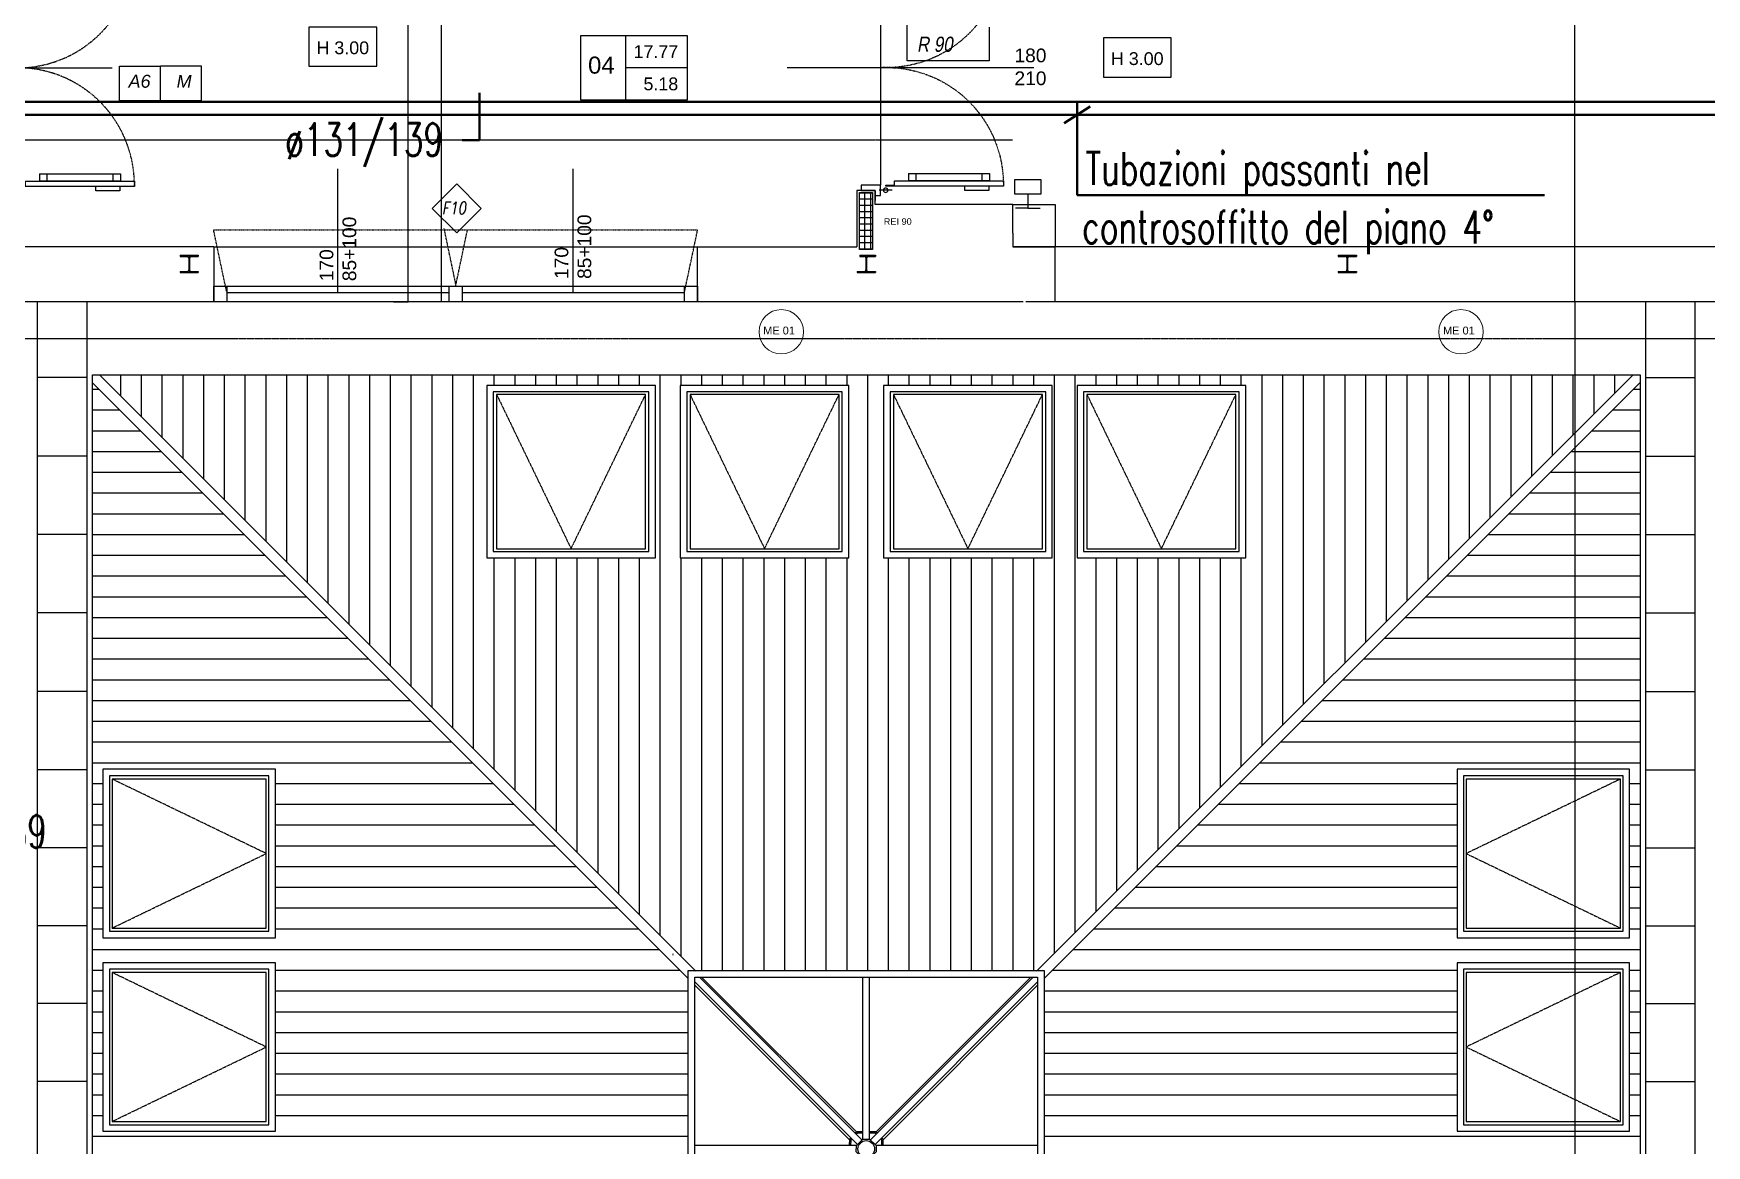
# Model space of a CAD drawing. Header units: millimetres. Extents: x -3782782348 to 131293, y -36553 to 57271.
# Drawn here: x 91745 to 93025, y -19413 to -18562 of the extents above; entities that cross this region are included whole.
import ezdxf

# ---------------------------------------------------------------- set-up
doc = ezdxf.new("R2010")
doc.units = ezdxf.units.MM
doc.header["$LTSCALE"] = 0.01
for name, pattern in [('ACAD_ISO03W100', [30, 12, -18]), ('CONTINOUS', [0]), ('DASHED', [19.05, 12.7, -6.35]), ('HIDDEN', [0.375, 0.25, -0.125])]:
    doc.linetypes.add(name, pattern=pattern)
doc.layers.get('Defpoints').update_dxf_attribs({"color": 253})
for name, color, linetype in [('+ Stratigrafia', 9, 'Continuous'), ('0_cartongesso', 2, 'Continuous'), ('EPC QUARTO PILASTRI ACCIAIO DEFINITIVO', 1, 'ACAD_ISO03W100'), ('ESTRAZ', 2, 'Continuous'), ('MR_MURATURA REI 90', 255, 'Continuous'), ('vista2', 251, 'Continuous'), ('X_Esterno', 8, 'Continuous'), ('X_MURI', 8, 'Continuous'), ('X_Numerazione camere', 8, 'Continuous'), ('X_Porte interne', 8, 'Continuous'), ('X_Proiezini', 1, 'Continuous'), ('X_quote 1', 253, 'Continuous'), ('X_quote serramenti interni', 251, 'CONTINOUS'), ('X_Serramenti Est', 1, 'Continuous'), ('X_Serramenti Int', 8, 'Continuous'), ('X_SIGLE ABACO', 1, 'Continuous')]:
    doc.layers.add(name, color=color, linetype=linetype)
doc.layers.add('MR_MURATURA REI SIMBOLI', color=130, linetype='Continuous', lineweight=5)
doc.layers.add('tubi_uta', color=253, linetype='Continuous', lineweight=50)
doc.styles.add('nomi', font='arial.ttf')
doc.styles.add('ROMANS', font='romans')
doc.styles.get("Standard").update_dxf_attribs({"font": 'arial.ttf'})
doc.styles.add('testo indicazioni', font='romans.shx', dxfattribs={"width": 0.8, "oblique": 10, "height": 17.5})
doc.dimstyles.get("Standard").update_dxf_attribs({"dimscale": 0, "dimtxt": 0.18, "dimasz": 0.18, "dimexe": 0.18, "dimexo": 0.0625, "dimgap": 0.09, "dimtad": 1, "dimdec": 0, "dimzin": 0, "dimdsep": 46, "dimtxsty": 'Standard', "dimcen": 0.09, "dimclrd": 256, "dimclre": 256, "dimclrt": 5, "dimadec": 0, "dimazin": 0, "dimtfac": 1, "dimtdec": 0, "dimtix": 1, "dimtofl": 0, "dimtmove": 2, "dimatfit": 3, "dimfxl": 1, "dimtolj": 1, "dimtzin": 0, "dimarcsym": 0})
pattern_1 = [(0, (50139.492, -45869.093), (0, 15.875), [])]

# ---------------------------------------------------------------- blocks, each defined once
blk = doc.blocks.new('porta 180')
for p, q in [((0, 44.6), (0, -77)), ((-90, 14.6), (-93.9, 14.6)), ((-93.9, 14.6), (-93.9, 4)), ((-90, 0), (-90, 14.6)), ((90, 0), (90, 14.6)), ((90, 14.6), (94, 14.6)), ((94, 14.6), (94, 4)), ((-97.8, 4), (-97.8, 0)), ((-93.8, -9.1), (-93.8, 1)), ((90, 0), (-90, 0)), ((97.9, 0), (90, 0)), ((97.9, 4), (97.9, 0)), ((-97.8, 0), (-90, 0)), ((-90.7, -94.1), (-90.7, -4.1)), ((-90, -4.1), (-90, -10.8)), ((-90, -10.8), (-86.6, -10.8)), ((-86.6, -10.8), (-86.6, -94.1)), ((86.7, -10.8), (86.7, -94.1)), ((90, -10.8), (86.7, -10.8)), ((88.8, -4.1), (100.5, -4.1)), ((90.8, -4.1), (90, -4.1)), ((90, -4.1), (90, -10.8)), ((90.8, -94.1), (90.8, -4.1)), ((93.8, -9.1), (93.8, -0.3)), ((-86.6, -27.1), (-86.6, -21.5)), ((-86.6, -83.4), (-86.6, -21.5)), ((-81, -21.5), (-86.6, -21.5)), ((-81, -21.5), (-81, -27.1)), ((-81, -21.5), (-81, -83.4)), ((86.7, -21.5), (81, -21.5)), ((81, -21.5), (81, -27.1)), ((86.7, -21.5), (81, -21.5)), ((81, -21.5), (81, -83.4)), ((86.7, -27.1), (86.7, -21.5)), ((86.7, -83.4), (86.7, -21.5)), ((-81, -27.1), (-86.6, -27.1)), ((81, -27.1), (86.7, -27.1)), ((-94.1, -83), (-94.1, -64.7)), ((-94.1, -64.7), (-90.7, -64.7)), ((94.2, -64.7), (90.8, -64.7)), ((94.2, -83), (94.2, -64.7)), ((-90.7, -83), (-94.1, -83)), ((-86.6, -77.8), (-81, -77.8)), ((-86.6, -83.4), (-86.6, -77.8)), ((-81, -83.4), (-86.6, -83.4)), ((-81, -83.4), (-86.6, -83.4)), ((-81, -77.8), (-81, -83.4)), ((86.7, -77.8), (81, -77.8)), ((81, -77.8), (81, -83.4)), ((81, -83.4), (86.7, -83.4)), ((81, -83.4), (86.7, -83.4)), ((86.7, -83.4), (86.7, -77.8)), ((90.8, -83), (94.2, -83)), ((-90, -94.1), (-90.7, -94.1)), ((-86.6, -94.1), (-90, -94.1)), ((-90, -94.1), (-90, -94.1)), ((86.7, -94.1), (90, -94.1)), ((90, -94.1), (90, -94.1)), ((90, -94.1), (90.8, -94.1))]:
    blk.add_line(p, q)
blk.add_lwpolyline([(-90.7, -4.1), (-90, -4.1)])
for centre in [(-93.8, -4.1), (93.8, -4.1)]:
    blk.add_circle(centre, 1.7)
at = {"color": 5, "linetype": 'ACAD_ISO03W100', "ltscale": 0.5}
for centre, start, end in [((-89.3, -4.7), 269.0905, 2.3307), ((89.4, -4.7), 177.6693, 270.9095)]:
    blk.add_arc(centre, 89.4, start, end, dxfattribs=at)
blk = doc.blocks.new('*D321')
at = {"layer": 'Defpoints', "color": 0, "transparency": 16777216}
for p in [(92704.2, -18767, 0), (92845.1, -20063.1, 0), (92923.9, -20063.1, 0)]:
    blk.add_point(p, dxfattribs=at)
at = {"layer": 'X_quote 1', "lineweight": -2, "transparency": 16777216}
blk.add_line((92923.9, -18767.2, 0), (92923.9, -20062.9, 0), dxfattribs=at)
at = {"layer": 'X_quote 1', "transparency": 16777216}
for points in [[(92923.8, -18767.2, 0), (92923.9, -18767.2, 0), (92923.9, -18767, 0)], [(92923.8, -20062.9, 0), (92923.9, -20062.9, 0), (92923.9, -20063.1, 0)]]:
    blk.add_solid(points, dxfattribs=at)
at = {"layer": 'X_quote 1', "color": 5, "transparency": 16777216, "insert": (92923.7, -19415, 0), "char_height": 0.18, "attachment_point": 5, "rotation": 90}
blk.add_mtext('\\A1;1296', dxfattribs=at)
blk = doc.blocks.new('*D160')
at = {"layer": 'Defpoints', "color": 0, "transparency": 16777216}
for p in [(92923.8, -18725.1, 0), (92938.8, -18725.1, 0), (92938.9, -18767, 0)]:
    blk.add_point(p, dxfattribs=at)
at = {"layer": 'X_quote 1', "lineweight": -2, "transparency": 16777216}
blk.add_line((92923.8, -18766.9, 0), (92923.8, -18725.3, 0), dxfattribs=at)
at = {"layer": 'X_quote 1', "transparency": 16777216}
for points in [[(92923.8, -18725.3, 0), (92923.9, -18725.3, 0), (92923.8, -18725.1, 0)], [(92923.8, -18766.9, 0), (92923.9, -18766.9, 0), (92923.8, -18767, 0)]]:
    blk.add_solid(points, dxfattribs=at)
at = {"layer": 'X_quote 1', "color": 5, "transparency": 16777216, "insert": (92923.6, -18746.1, 0), "char_height": 0.18, "attachment_point": 5, "rotation": 90}
blk.add_mtext('\\A1;42', dxfattribs=at)
blk = doc.blocks.new('*D362')
at = {"layer": 'Defpoints', "color": 0, "transparency": 16777216}
for p in [(92077.9, -18451.1, 0), (92056.5, -18725, 0), (92064.3, -18725, 0)]:
    blk.add_point(p, dxfattribs=at)
at = {"layer": 'X_quote 1', "lineweight": -2, "transparency": 16777216}
blk.add_line((92056.5, -18451.2, 0), (92056.5, -18724.8, 0), dxfattribs=at)
at = {"layer": 'X_quote 1', "transparency": 16777216}
for points in [[(92056.4, -18451.2, 0), (92056.5, -18451.2, 0), (92056.5, -18451.1, 0)], [(92056.4, -18724.8, 0), (92056.5, -18724.8, 0), (92056.5, -18725, 0)]]:
    blk.add_solid(points, dxfattribs=at)
at = {"layer": 'X_quote 1', "color": 5, "transparency": 16777216, "insert": (92056.3, -18588, 0), "char_height": 0.18, "attachment_point": 5, "rotation": 90}
blk.add_mtext('\\A1;274', dxfattribs=at)
blk = doc.blocks.new('*D198')
at = {"layer": 'Defpoints', "color": 0, "transparency": 16777216}
for p in [(92064.3, -18725, 0), (92056.5, -18767, 0), (92060, -18767, 0)]:
    blk.add_point(p, dxfattribs=at)
at = {"layer": 'X_quote 1', "lineweight": -2, "transparency": 16777216}
blk.add_line((92056.5, -18725.2, 0), (92056.5, -18766.8, 0), dxfattribs=at)
at = {"layer": 'X_quote 1', "transparency": 16777216}
for points in [[(92056.4, -18725.2, 0), (92056.5, -18725.2, 0), (92056.5, -18725, 0)], [(92056.4, -18766.8, 0), (92056.5, -18766.8, 0), (92056.5, -18767, 0)]]:
    blk.add_solid(points, dxfattribs=at)
at = {"layer": 'X_quote 1', "color": 5, "transparency": 16777216, "insert": (92056.3, -18746, 0), "char_height": 0.18, "attachment_point": 5, "rotation": 90}
blk.add_mtext('\\A1;42', dxfattribs=at)
blk = doc.blocks.new('*D186')
at = {"layer": 'Defpoints', "color": 0, "transparency": 16777216}
for p in [(92525.9, -18725, 0), (92525.9, -18767, 0), (92525.9, -18767, 0)]:
    blk.add_point(p, dxfattribs=at)
at = {"layer": 'X_quote 1', "lineweight": -2, "transparency": 16777216}
blk.add_line((92525.9, -18725.2, 0), (92525.9, -18766.8, 0), dxfattribs=at)
at = {"layer": 'X_quote 1', "transparency": 16777216}
for points in [[(92525.9, -18725.2, 0), (92525.9, -18725.2, 0), (92525.9, -18725, 0)], [(92525.9, -18766.8, 0), (92525.9, -18766.8, 0), (92525.9, -18767, 0)]]:
    blk.add_solid(points, dxfattribs=at)
at = {"layer": 'X_quote 1', "color": 5, "transparency": 16777216, "insert": (92525.7, -18746, 0), "char_height": 0.18, "attachment_point": 5, "rotation": 90}
blk.add_mtext('\\A1;42', dxfattribs=at)
blk = doc.blocks.new('*D189')
at = {"layer": 'Defpoints', "color": 0, "transparency": 16777216}
for p in [(91723.7, -18454.6, 0), (92374.6, -18643.2, 0), (92374.6, -18681.8, 0)]:
    blk.add_point(p, dxfattribs=at)
at = {"layer": 'X_quote 1', "lineweight": -2, "transparency": 16777216}
blk.add_line((91723.9, -18643.2, 0), (92374.4, -18643.2, 0), dxfattribs=at)
at = {"layer": 'X_quote 1', "transparency": 16777216}
for points in [[(91723.9, -18643.1, 0), (91723.9, -18643.2, 0), (91723.7, -18643.2, 0)], [(92374.4, -18643.1, 0), (92374.4, -18643.2, 0), (92374.6, -18643.2, 0)]]:
    blk.add_solid(points, dxfattribs=at)
at = {"layer": 'X_quote 1', "color": 5, "transparency": 16777216, "insert": (92049.1, -18643, 0), "char_height": 0.18, "attachment_point": 5}
blk.add_mtext('\\A1;651', dxfattribs=at)
blk = doc.blocks.new('*D190')
at = {"layer": 'Defpoints', "color": 0, "transparency": 16777216}
for p in [(92923.9, -18451.1, 0), (92938.9, -18451.1, 0), (92938.9, -18725.1, 0)]:
    blk.add_point(p, dxfattribs=at)
at = {"layer": 'X_quote 1', "lineweight": -2, "transparency": 16777216}
blk.add_line((92923.9, -18724.9, 0), (92923.9, -18451.2, 0), dxfattribs=at)
at = {"layer": 'X_quote 1', "transparency": 16777216}
for points in [[(92923.8, -18451.2, 0), (92923.9, -18451.2, 0), (92923.9, -18451.1, 0)], [(92923.8, -18724.9, 0), (92923.9, -18724.9, 0), (92923.9, -18725.1, 0)]]:
    blk.add_solid(points, dxfattribs=at)
at = {"layer": 'X_quote 1', "color": 5, "transparency": 16777216, "insert": (92923.7, -18588.1, 0), "char_height": 0.18, "attachment_point": 5, "rotation": 90}
blk.add_mtext('\\A1;274', dxfattribs=at)
blk = doc.blocks.new('porta 180 specc')
for p, q in [((-94.1, 90), (-94.1, 90.8)), ((-94.1, 90.8), (-4.1, 90.8)), ((-94.1, 86.7), (-94.1, 90)), ((-94.1, 90), (-94.1, 90)), ((-83, 90.8), (-83, 94.2)), ((-83, 94.2), (-64.7, 94.2)), ((-64.7, 94.2), (-64.7, 90.8)), ((-4.1, 90), (-10.8, 90)), ((-10.8, 90), (-10.8, 86.7)), ((-9.1, 93.8), (-0.3, 93.8)), ((-4.1, 88.8), (-4.1, 100.5)), ((-4.1, 90.8), (-4.1, 90)), ((0, 97.9), (0, 90)), ((4, 97.9), (0, 97.9)), ((0, 90), (0, -90)), ((0, 90), (14.6, 90)), ((14.6, 94), (4, 94)), ((14.6, 90), (14.6, 94)), ((-10.8, 86.7), (-94.1, 86.7)), ((-83.4, 81), (-83.4, 86.7)), ((-83.4, 86.7), (-77.8, 86.7)), ((-83.4, 81), (-83.4, 86.7)), ((-83.4, 86.7), (-21.5, 86.7)), ((-77.8, 81), (-83.4, 81)), ((-21.5, 81), (-83.4, 81)), ((-77.8, 86.7), (-77.8, 81)), ((-27.1, 81), (-27.1, 86.7)), ((-27.1, 86.7), (-21.5, 86.7)), ((-21.5, 81), (-27.1, 81)), ((-21.5, 86.7), (-21.5, 81)), ((-21.5, 86.7), (-21.5, 81)), ((71.3, 0), (-117.3, 0)), ((-10.8, -86.6), (-94.1, -86.6)), ((-94.1, -86.6), (-94.1, -90)), ((-77.8, -81), (-83.4, -81)), ((-83.4, -81), (-83.4, -86.6)), ((-21.5, -81), (-83.4, -81)), ((-83.4, -81), (-83.4, -86.6)), ((-83.4, -86.6), (-77.8, -86.6)), ((-83.4, -86.6), (-21.5, -86.6)), ((-77.8, -86.6), (-77.8, -81)), ((-21.5, -81), (-27.1, -81)), ((-27.1, -81), (-27.1, -86.6)), ((-27.1, -86.6), (-21.5, -86.6)), ((-21.5, -81), (-21.5, -86.6)), ((-10.8, -90), (-10.8, -86.6)), ((-94.1, -90), (-94.1, -90)), ((-94.1, -90), (-94.1, -90.7)), ((-94.1, -90.7), (-4.1, -90.7)), ((-83, -90.7), (-83, -94.1)), ((-83, -94.1), (-64.7, -94.1)), ((-64.7, -94.1), (-64.7, -90.7)), ((-4.1, -90), (-10.8, -90)), ((-9.1, -93.8), (1, -93.8)), ((0, -97.8), (0, -90)), ((0, -90), (14.6, -90)), ((4, -97.8), (0, -97.8)), ((14.6, -93.9), (4, -93.9)), ((14.6, -90), (14.6, -93.9))]:
    blk.add_line(p, q)
blk.add_lwpolyline([(-4.1, -90.7), (-4.1, -90)])
for centre in [(-4.1, 93.8), (-4.1, -93.8)]:
    blk.add_circle(centre, 1.7)
at = {"linetype": 'ACAD_ISO03W100', "ltscale": 0.5}
for centre, start, end in [((-4.7, 89.4), 179.0905, 272.3307), ((-4.7, -89.3), 87.6693, 180.9095)]:
    blk.add_arc(centre, 89.4, start, end, dxfattribs=at)
blk = doc.blocks.new('*D194')
at = {"layer": 'Defpoints', "color": 0, "transparency": 16777216}
for p in [(92388.6, -18628.2, 0), (92493.8, -18643.2, 0), (92493.8, -18643.2, 0)]:
    blk.add_point(p, dxfattribs=at)
at = {"layer": 'X_quote 1', "lineweight": -2, "transparency": 16777216}
blk.add_line((92388.7, -18643.2, 0), (92493.6, -18643.2, 0), dxfattribs=at)
at = {"layer": 'X_quote 1', "transparency": 16777216}
for points in [[(92388.7, -18643.1, 0), (92388.7, -18643.2, 0), (92388.6, -18643.2, 0)], [(92493.6, -18643.1, 0), (92493.6, -18643.2, 0), (92493.8, -18643.2, 0)]]:
    blk.add_solid(points, dxfattribs=at)
at = {"layer": 'X_quote 1', "color": 5, "transparency": 16777216, "insert": (92441.2, -18643, 0), "char_height": 0.18, "attachment_point": 5}
blk.add_mtext('\\A1;105', dxfattribs=at)
blk = doc.blocks.new('*D112')
at = {"layer": 'Defpoints', "color": 0, "transparency": 16777216}
for p in [(92374.6, -18643.2, 0), (92388.6, -18643.2, 0), (92388.6, -18643.2, 0)]:
    blk.add_point(p, dxfattribs=at)
at = {"layer": 'X_MURI', "lineweight": -2, "transparency": 16777216}
for p, q in [((92374.6, -18643.1, 0), (92374.6, -18643, 0)), ((92374.7, -18643.2, 0), (92388.4, -18643.2, 0)), ((92388.6, -18643.1, 0), (92388.6, -18643, 0))]:
    blk.add_line(p, q, dxfattribs=at)
at = {"layer": 'X_MURI', "transparency": 16777216}
for points in [[(92374.7, -18643.1, 0), (92374.7, -18643.2, 0), (92374.6, -18643.2, 0)], [(92388.4, -18643.1, 0), (92388.4, -18643.2, 0), (92388.6, -18643.2, 0)]]:
    blk.add_solid(points, dxfattribs=at)
at = {"layer": 'X_MURI', "color": 5, "transparency": 16777216, "insert": (92381.6, -18643, 0), "char_height": 0.18, "attachment_point": 5}
blk.add_mtext('\\A1;14', dxfattribs=at)
blk = doc.blocks.new('*D284')
at = {"layer": 'Defpoints', "color": 0, "transparency": 16777216}
for p in [(92493.8, -18692.6, 0), (92493.8, -18725, 0), (92526.2, -18725, 0)]:
    blk.add_point(p, dxfattribs=at)
at = {"layer": 'X_quote 1', "lineweight": -2, "transparency": 16777216}
for p, q in [((92493.8, -18692.6, 0), (92526.4, -18692.6, 0)), ((92526.2, -18692.8, 0), (92526.2, -18724.9, 0)), ((92493.8, -18725, 0), (92526.4, -18725, 0))]:
    blk.add_line(p, q, dxfattribs=at)
at = {"layer": 'X_quote 1', "transparency": 16777216}
for points in [[(92526.2, -18692.8, 0), (92526.3, -18692.8, 0), (92526.2, -18692.6, 0)], [(92526.2, -18724.9, 0), (92526.3, -18724.9, 0), (92526.2, -18725, 0)]]:
    blk.add_solid(points, dxfattribs=at)
at = {"layer": 'X_quote 1', "color": 5, "transparency": 16777216, "insert": (92526, -18708.8, 0), "char_height": 0.18, "attachment_point": 5, "rotation": 90}
blk.add_mtext('\\A1;32', dxfattribs=at)
blk = doc.blocks.new('*D374')
at = {"layer": 'Defpoints', "color": 0, "transparency": 16777216}
for p in [(91998.7, -17985.1), (92020, -18767, 0), (92031, -18767, 0)]:
    blk.add_point(p, dxfattribs=at)
at = {"layer": 'X_quote 1', "lineweight": -2, "transparency": 16777216}
for p, q in [((91998.7, -17985.1, 0), (92031.2, -17985.1, 0)), ((92031, -17985.2, 0), (92031, -18766.8, 0)), ((92020.1, -18767, 0), (92031.2, -18767, 0))]:
    blk.add_line(p, q, dxfattribs=at)
at = {"layer": 'X_quote 1', "transparency": 16777216}
for points in [[(92031, -17985.2, 0), (92031.1, -17985.2, 0), (92031, -17985.1, 0)], [(92031, -18766.8, 0), (92031.1, -18766.8, 0), (92031, -18767, 0)]]:
    blk.add_solid(points, dxfattribs=at)
at = {"layer": 'X_quote 1', "color": 5, "transparency": 16777216, "insert": (92030.9, -18376, 0), "char_height": 0.18, "attachment_point": 5, "rotation": 90}
blk.add_mtext('\\A1;782', dxfattribs=at)
blk = doc.blocks.new('calamita')
at = {"layer": 'X_Numerazione camere', "color": 1}
for p, q in [((-4235.9, 55092.1), (-4245.3, 55092.1)), ((-4235.9, 55103.1), (-4235.9, 55092.1)), ((-4235.9, 55092.1), (-4226.5, 55092.1))]:
    blk.add_line(p, q, dxfattribs=at)
blk.add_lwpolyline([(-4225.7, 55113.9), (-4246.1, 55113.9), (-4246.1, 55103.1), (-4225.7, 55103.1)], close=True, dxfattribs=at)

msp = doc.modelspace()

# ---------------------------------------------------------------- hatches: boundary and pattern name
at = {"layer": '+ Stratigrafia', "transparency": 33554541}
h = msp.add_hatch(dxfattribs=at)
h.set_pattern_fill('LINE', color=254, scale=5, angle=90)
h.set_pattern_definition([(90, (50139.492, -45869.093), (-15.875, 1e-15), [])])
h.paths.add_polyline_path([(92968.3, -18823), (91795.1, -18823), (92251, -19278.8), (92512.4, -19278.8)])
h.paths.add_polyline_path([(92395, -18963), (92395, -18831), (92524, -18831), (92524, -18963)], flags=16)
h.paths.add_polyline_path([(92400, -18958), (92400, -18836), (92519, -18836), (92519, -18958)], flags=0)
h.paths.add_polyline_path([(92402.5, -18956), (92402.5, -18838), (92516.5, -18838), (92516.5, -18956)], flags=0)
h.paths.add_polyline_path([(92368.4, -18963), (92239.4, -18963), (92239.4, -18831), (92368.4, -18831)], flags=16)
h.paths.add_polyline_path([(92363.4, -18958), (92244.4, -18958), (92244.4, -18836), (92363.4, -18836)], flags=0)
h.paths.add_polyline_path([(92360.9, -18956), (92246.9, -18956), (92246.9, -18838), (92360.9, -18838)], flags=0)
h.paths.add_polyline_path([(92543, -18963), (92543, -18831), (92672, -18831), (92672, -18963)], flags=16)
h.paths.add_polyline_path([(92548, -18958), (92548, -18836), (92667, -18836), (92667, -18958)], flags=0)
h.paths.add_polyline_path([(92550.5, -18956), (92550.5, -18838), (92664.5, -18838), (92664.5, -18956)], flags=0)
h.paths.add_polyline_path([(92220.4, -18963), (92091.4, -18963), (92091.4, -18831), (92220.4, -18831)], flags=16)
h.paths.add_polyline_path([(92215.4, -18958), (92096.4, -18958), (92096.4, -18836), (92215.4, -18836)], flags=0)
h.paths.add_polyline_path([(92212.9, -18956), (92098.9, -18956), (92098.9, -18838), (92212.9, -18838)], flags=0)
h = msp.add_hatch(dxfattribs=at)
h.set_pattern_fill('LINE', color=254, scale=5)
h.set_pattern_definition(pattern_1)
h.paths.add_polyline_path([(92245.5, -19284.7), (91789.7, -18828.9), (91789.7, -20001.6), (92245.5, -19545.7)])
h.paths.add_polyline_path([(91929.7, -19428.3), (91929.7, -19557.3), (91797.7, -19557.3), (91797.7, -19428.3)], flags=16)
h.paths.add_polyline_path([(91929.7, -19401.7), (91797.7, -19401.7), (91797.7, -19272.7), (91929.7, -19272.7)], flags=16)
h.paths.add_polyline_path([(91924.7, -19433.3), (91924.7, -19552.3), (91802.7, -19552.3), (91802.7, -19433.3)], flags=0)
h.paths.add_polyline_path([(91924.7, -19396.7), (91802.7, -19396.7), (91802.7, -19277.7), (91924.7, -19277.7)], flags=0)
h.paths.add_polyline_path([(91922.7, -19435.8), (91922.7, -19549.8), (91804.7, -19549.8), (91804.7, -19435.8)], flags=0)
h.paths.add_polyline_path([(91922.7, -19394.2), (91804.7, -19394.2), (91804.7, -19280.2), (91922.7, -19280.2)], flags=0)
h.paths.add_polyline_path([(91929.7, -19576.3), (91929.7, -19705.3), (91797.7, -19705.3), (91797.7, -19576.3)], flags=16)
h.paths.add_polyline_path([(91924.7, -19581.3), (91924.7, -19700.3), (91802.7, -19700.3), (91802.7, -19581.3)], flags=0)
h.paths.add_polyline_path([(91929.7, -19253.7), (91797.7, -19253.7), (91797.7, -19124.7), (91929.7, -19124.7)], flags=16)
h.paths.add_polyline_path([(91922.7, -19583.8), (91922.7, -19697.8), (91804.7, -19697.8), (91804.7, -19583.8)], flags=0)
h.paths.add_polyline_path([(91924.7, -19248.7), (91802.7, -19248.7), (91802.7, -19129.7), (91924.7, -19129.7)], flags=0)
h.paths.add_polyline_path([(91922.7, -19246.2), (91804.7, -19246.2), (91804.7, -19132.2), (91922.7, -19132.2)], flags=0)
h = msp.add_hatch(dxfattribs=at)
h.set_pattern_fill('LINE', color=254, scale=5)
h.set_pattern_definition(pattern_1)
h.paths.add_polyline_path([(92517.8, -19545.6), (92973.7, -20001.5), (92973.7, -18828.9), (92517.8, -19284.7)])
h.paths.add_polyline_path([(92833.7, -19428.3), (92965.7, -19428.3), (92965.7, -19557.3), (92833.7, -19557.3)], flags=16)
h.paths.add_polyline_path([(92833.7, -19401.7), (92833.7, -19272.7), (92965.7, -19272.7), (92965.7, -19401.7)], flags=16)
h.paths.add_polyline_path([(92838.7, -19433.3), (92960.7, -19433.3), (92960.7, -19552.3), (92838.7, -19552.3)], flags=0)
h.paths.add_polyline_path([(92840.7, -19435.8), (92958.7, -19435.8), (92958.7, -19549.8), (92840.7, -19549.8)], flags=0)
h.paths.add_polyline_path([(92838.7, -19396.7), (92838.7, -19277.7), (92960.7, -19277.7), (92960.7, -19396.7)], flags=0)
h.paths.add_polyline_path([(92840.7, -19394.2), (92840.7, -19280.2), (92958.7, -19280.2), (92958.7, -19394.2)], flags=0)
h.paths.add_polyline_path([(92833.7, -19576.3), (92965.7, -19576.3), (92965.7, -19705.3), (92833.7, -19705.3)], flags=16)
h.paths.add_polyline_path([(92838.7, -19581.3), (92960.7, -19581.3), (92960.7, -19700.3), (92838.7, -19700.3)], flags=0)
h.paths.add_polyline_path([(92840.7, -19583.8), (92958.7, -19583.8), (92958.7, -19697.8), (92840.7, -19697.8)], flags=0)
h.paths.add_polyline_path([(92833.7, -19253.7), (92833.7, -19124.7), (92965.7, -19124.7), (92965.7, -19253.7)], flags=16)
h.paths.add_polyline_path([(92838.7, -19248.7), (92838.7, -19129.7), (92960.7, -19129.7), (92960.7, -19248.7)], flags=0)
h.paths.add_polyline_path([(92840.7, -19246.2), (92840.7, -19132.2), (92958.7, -19132.2), (92958.7, -19246.2)], flags=0)
at = {"layer": 'MR_MURATURA REI 90'}
h = msp.add_hatch(dxfattribs=at)
h.set_pattern_fill('NET', color=256, scale=1.5, angle=90, style=0)
h.set_pattern_definition([(90, (122622.4077, -14411.6526), (-4.7625, 3e-16), []), (180, (122622.4077, -14411.6526), (-6e-16, -4.7625), [])])
h.paths.add_polyline_path([(92376.6, -18683.5), (92386.6, -18683.5), (92386.6, -18727.1), (92376.6, -18727.1)])

# ---------------------------------------------------------------- linework, layer by layer
at = {"layer": '0_cartongesso', "color": 253, "linetype": 'Continuous'}
for p, q in [((92251.4, -19279.2, 0), (91795.5, -18823.4, 0)), ((92512, -19279.2, 0), (92967.9, -18823.4, 0)), ((92245.5, -19284.7, 0), (91789.6, -18828.8, 0)), ((92517.9, -19284.7, 0), (92973.8, -18828.8, 0))]:
    msp.add_line(p, q, dxfattribs=at)
at = {"layer": '0_cartongesso', "color": 253, "linetype": 'Continuous', "elevation": 0}
for points in [[(91789.7, -18823), (92973.7, -18823), (92973.7, -20007), (91789.7, -20007)], [(92091.4, -18831), (92091.4, -18963), (92220.4, -18963), (92220.4, -18831)], [(92096.4, -18836), (92096.4, -18958), (92215.4, -18958), (92215.4, -18836)], [(92212.9, -18956), (92212.9, -18838), (92098.9, -18838), (92098.9, -18956)], [(92239.4, -18831), (92239.4, -18963), (92368.4, -18963), (92368.4, -18831)], [(92244.4, -18836), (92244.4, -18958), (92363.4, -18958), (92363.4, -18836)], [(92360.9, -18956), (92360.9, -18838), (92246.9, -18838), (92246.9, -18956)], [(92395, -18831), (92395, -18963), (92524, -18963), (92524, -18831)], [(92400, -18836), (92400, -18958), (92519, -18958), (92519, -18836)], [(92516.5, -18956), (92516.5, -18838), (92402.5, -18838), (92402.5, -18956)], [(92543, -18831), (92543, -18963), (92672, -18963), (92672, -18831)], [(92548, -18836), (92548, -18958), (92667, -18958), (92667, -18836)], [(92664.5, -18956), (92664.5, -18838), (92550.5, -18838), (92550.5, -18956)], [(91797.7, -19253.7), (91929.7, -19253.7), (91929.7, -19124.7), (91797.7, -19124.7)], [(91802.7, -19248.7), (91924.7, -19248.7), (91924.7, -19129.7), (91802.7, -19129.7)], [(91922.7, -19132.2), (91804.7, -19132.2), (91804.7, -19246.2), (91922.7, -19246.2)], [(92965.7, -19124.7), (92833.7, -19124.7), (92833.7, -19253.7), (92965.7, -19253.7)], [(92960.7, -19129.7), (92838.7, -19129.7), (92838.7, -19248.7), (92960.7, -19248.7)], [(92840.7, -19246.2), (92958.7, -19246.2), (92958.7, -19132.2), (92840.7, -19132.2)], [(91797.7, -19401.7), (91929.7, -19401.7), (91929.7, -19272.7), (91797.7, -19272.7)], [(92965.7, -19272.7), (92833.7, -19272.7), (92833.7, -19401.7), (92965.7, -19401.7)], [(91802.7, -19396.7), (91924.7, -19396.7), (91924.7, -19277.7), (91802.7, -19277.7)], [(91922.7, -19280.2), (91804.7, -19280.2), (91804.7, -19394.2), (91922.7, -19394.2)], [(92245.5, -19278.8), (92517.8, -19278.8), (92517.8, -19551.1), (92245.5, -19551.1)], [(92250.5, -19283.8), (92512.8, -19283.8), (92512.8, -19546.1), (92250.5, -19546.1)], [(92960.7, -19277.7), (92838.7, -19277.7), (92838.7, -19396.7), (92960.7, -19396.7)], [(92840.7, -19394.2), (92958.7, -19394.2), (92958.7, -19280.2), (92840.7, -19280.2)]]:
    msp.add_lwpolyline(points, close=True, dxfattribs=at)
for points in [[(92250.5, -19287.4), (92374.9, -19411.8)], [(92254.1, -19283.8), (92378.4, -19408.3)], [(92379.2, -19407.6), (92379.2, -19283.8)], [(92384.2, -19407.6), (92384.2, -19283.8)], [(92384.9, -19408.3), (92509.3, -19283.8)], [(92388.5, -19411.8), (92512.8, -19287.4)], [(92374.2, -19412.5), (92250.5, -19412.5)], [(92379.2, -19407.6), (92384.2, -19407.6), (92389.2, -19412.5), (92389.4, -19417.5), (92384.2, -19422.8), (92379.2, -19422.8), (92374, -19417.5), (92374.2, -19412.5), (92379.2, -19407.6)], [(92512.8, -19412.5), (92389.2, -19412.5)]]:
    msp.add_lwpolyline(points, dxfattribs=at)
at = {"layer": '0_cartongesso', "color": 253, "linetype": 'Continuous'}
msp.add_circle((92381.7, -19415.2, 0), 6.38, dxfattribs=at)
at = {"layer": 'EPC QUARTO PILASTRI ACCIAIO DEFINITIVO', "linetype": 'CONTINOUS'}
for p, q in [((91856.7, -18731.4, 0), (91870.7, -18731.4, 0)), ((91856.7, -18731.4, 0), (91856.7, -18732.3, 0)), ((91856.7, -18732.3, 0), (91862.2, -18732.3, 0)), ((91863.4, -18733.5, 0), (91863.4, -18742.7, 0)), ((91864, -18733.5, 0), (91864, -18742.7, 0)), ((91865.2, -18732.3, 0), (91870.7, -18732.3, 0)), ((91870.7, -18731.4, 0), (91870.7, -18732.3, 0)), ((92376.7, -18731.4, 0), (92388.7, -18731.4, 0)), ((92376.7, -18731.4, 0), (92376.7, -18732.3, 0)), ((92376.7, -18732.3, 0), (92380.2, -18732.3, 0)), ((92381.4, -18733.5, 0), (92381.4, -18742.7, 0)), ((92382, -18733.5, 0), (92382, -18742.7, 0)), ((92383.2, -18732.3, 0), (92388.7, -18732.3, 0)), ((92388.7, -18731.4, 0), (92388.7, -18732.3, 0)), ((92742.7, -18731.4, 0), (92756.7, -18731.4, 0)), ((92742.7, -18731.4, 0), (92742.7, -18732.3, 0)), ((92742.7, -18732.3, 0), (92748.2, -18732.3, 0)), ((92749.4, -18733.5, 0), (92749.4, -18742.7, 0)), ((92750, -18733.5, 0), (92750, -18742.7, 0)), ((92751.2, -18732.3, 0), (92756.7, -18732.3, 0)), ((92756.7, -18731.4, 0), (92756.7, -18732.3, 0)), ((91856.7, -18743.9, 0), (91862.2, -18743.9, 0)), ((91856.7, -18743.9, 0), (91856.7, -18744.7, 0)), ((91856.7, -18744.7, 0), (91870.7, -18744.7, 0)), ((91865.2, -18743.9, 0), (91870.7, -18743.9, 0)), ((91870.7, -18743.9, 0), (91870.7, -18744.7, 0)), ((92374.7, -18743.9, 0), (92380.2, -18743.9, 0)), ((92374.7, -18743.9, 0), (92374.7, -18744.7, 0)), ((92374.7, -18744.7, 0), (92388.7, -18744.7, 0)), ((92383.2, -18743.9, 0), (92388.7, -18743.9, 0)), ((92388.7, -18743.9, 0), (92388.7, -18744.7, 0)), ((92742.7, -18743.9, 0), (92748.2, -18743.9, 0)), ((92742.7, -18743.9, 0), (92742.7, -18744.7, 0)), ((92742.7, -18744.7, 0), (92756.7, -18744.7, 0)), ((92751.2, -18743.9, 0), (92756.7, -18743.9, 0)), ((92756.7, -18743.9, 0), (92756.7, -18744.7, 0))]:
    msp.add_line(p, q, dxfattribs=at)
at = {"layer": 'EPC QUARTO PILASTRI ACCIAIO DEFINITIVO', "linetype": 'CONTINOUS', "ltscale": 0.01}
for p, q in [((91863.7, -18731.4, 0), (91863.7, -18744.7, 0)), ((92381.7, -18731.4, 0), (92381.7, -18744.7, 0)), ((92749.7, -18731.4, 0), (92749.7, -18744.7, 0))]:
    msp.add_line(p, q, dxfattribs=at)
at = {"layer": 'EPC QUARTO PILASTRI ACCIAIO DEFINITIVO', "linetype": 'CONTINOUS'}
for centre, start, end in [((91862.2, -18733.5, 0), 0, 90), ((91865.2, -18733.5, 0), 90, 180), ((92380.2, -18733.5, 0), 0, 90), ((92383.2, -18733.5, 0), 90, 180), ((92748.2, -18733.5, 0), 0, 90), ((92751.2, -18733.5, 0), 90, 180), ((91862.2, -18742.7, 0), 270, 0), ((91865.2, -18742.7, 0), 180, 270), ((92380.2, -18742.7, 0), 270, 0), ((92383.2, -18742.7, 0), 180, 270), ((92748.2, -18742.7, 0), 270, 0), ((92751.2, -18742.7, 0), 180, 270)]:
    msp.add_arc(centre, 1.2, start, end, dxfattribs=at)
at = {"layer": 'MR_MURATURA REI 90', "elevation": 0}
msp.add_lwpolyline([(92376.6, -18683.5), (92376.6, -18683.5), (92386.6, -18683.5), (92386.6, -18727.1), (92376.6, -18727.1), (92376.6, -18683.5)], dxfattribs=at)
at = {"layer": 'MR_MURATURA REI SIMBOLI'}
for centre in [(92316.7, -18790), (92836.7, -18790)]:
    msp.add_circle(centre, 17, dxfattribs=at)
at = {"layer": 'tubi_uta', "color": 1}
for p, q in [((92085.9, -18643.3, 0), (92085.9, -18607.1, 0)), ((92543, -18685.6, 0), (92543, -18614, 0)), ((92072.6, -18643.3, 0), (92085.9, -18643.3, 0)), ((92900.6, -18685.6, 0), (92543, -18685.6, 0))]:
    msp.add_line(p, q, dxfattribs=at)
at = {"layer": 'tubi_uta', "color": 6}
for p, q in [((93498.4, -18614, 0), (91527.3, -18614, 0)), ((93508.5, -18624.1, 0), (91539.1, -18624.1, 0))]:
    msp.add_line(p, q, dxfattribs=at)
at = {"layer": 'tubi_uta', "color": 7}
msp.add_line((92533.1, -18630.5, 0), (92552.9, -18617.7, 0), dxfattribs=at)
at = {"layer": 'vista2', "color": 253, "elevation": 0}
for points in [[(92374.2, -19402.2), (92256.2, -19284.2)], [(92389.2, -19402.2), (92507.2, -19284.2)], [(92250.5, -19289.9), (92368.6, -19407.9)], [(92512.8, -19289.9), (92394.8, -19407.9)], [(92379.2, -19402.1), (92374.4, -19402.1), (92373.3, -19403.2)], [(92379.2, -19403.1), (92374.9, -19403.1), (92374, -19403.9)], [(92390, -19403.2), (92388.9, -19402.1), (92384.2, -19402.1)], [(92389.3, -19403.9), (92388.5, -19403.1), (92384.2, -19403.1)], [(92369.8, -19406.7), (92368.8, -19407.7), (92368.7, -19412.5)], [(92370.5, -19407.4), (92369.8, -19408.2), (92369.7, -19412.5)], [(92393.7, -19412.5), (92393.7, -19408.1), (92392.9, -19407.4)], [(92394.7, -19412.5), (92394.7, -19407.7), (92393.6, -19406.7)]]:
    msp.add_lwpolyline(points, dxfattribs=at)
at = {"layer": 'X_Esterno'}
for p, q in [((91785.8, -18825.1), (91747.7, -18825.1)), ((92977.7, -18825.1), (93015.7, -18825.1)), ((91785.8, -18885.1), (91747.7, -18885.1)), ((92977.7, -18885.1), (93015.7, -18885.1)), ((91785.8, -18945.1), (91747.7, -18945.1)), ((91785.8, -18945.1), (91747.7, -18945.1)), ((92977.7, -18945.1), (93015.7, -18945.1)), ((92977.7, -18945.1), (93015.7, -18945.1)), ((91785.8, -19005.1), (91747.7, -19005.1)), ((92977.7, -19005.1), (93015.7, -19005.1)), ((91785.8, -19065.1), (91747.7, -19065.1)), ((92977.7, -19065.1), (93015.7, -19065.1)), ((91785.8, -19125.1), (91747.7, -19125.1)), ((92977.7, -19125.1), (93015.7, -19125.1)), ((91785.8, -19184.7, 0), (91747.7, -19184.7, 0)), ((92977.7, -19184.7, 0), (93015.7, -19184.7, 0)), ((91785.8, -19244.4, 0), (91747.7, -19244.4, 0)), ((92977.7, -19244.4, 0), (93015.7, -19244.4, 0)), ((91785.8, -19304, 0), (91747.7, -19304, 0)), ((92977.7, -19304, 0), (93015.7, -19304, 0)), ((91785.8, -19363.7, 0), (91747.7, -19363.7, 0)), ((92977.7, -19363.7, 0), (93015.7, -19363.7, 0))]:
    msp.add_line(p, q, dxfattribs=at)
at = {"layer": 'X_MURI', "ltscale": 30}
for p, q in [((92388.6, -18681.8, 0), (92374.6, -18681.8, 0)), ((92374.6, -18681.8, 0), (92374.6, -18725, 0)), ((92388.6, -18681.8, 0), (92388.6, -18689.6, 0)), ((91805.8, -18725), (91723.7, -18725)), ((91882.5, -18725, 0), (91805.8, -18725)), ((92252.6, -18725, 0), (92374.6, -18725, 0)), ((92252.6, -18767.1, 0), (92252.6, -18725, 0)), ((92493.8, -18714.6, 0), (92493.8, -18725, 0)), ((92683.8, -18725, 0), (92493.8, -18725, 0)), ((92683.8, -18725.1, 0), (92493.8, -18725, 0)), ((91747.8, -18767.1, 0), (91681.7, -18767.1, 0)), ((92401.8, -18767.1, 0), (92252.6, -18767.1, 0)), ((92501.7, -18767, 0), (92401.8, -18767, 0)), ((93017.8, -18767.1, 0), (92503.8, -18767, 0)), ((93057.8, -18767.1, 0), (93017.8, -18767.1, 0))]:
    msp.add_line(p, q, dxfattribs=at)
at = {"layer": 'X_MURI', "ltscale": 2}
msp.add_line((93146.7, -18725, 0), (92683.8, -18725.1, 0), dxfattribs=at)
at = {"layer": 'X_MURI', "ltscale": 30, "elevation": 0}
for points in [[(92493.8, -18714.6), (92493.8, -18692.6), (92388.6, -18692.6), (92388.6, -18681.8)], [(91882.5, -18725), (91882.5, -18767.1), (91747.8, -18767.1)]]:
    msp.add_lwpolyline(points, dxfattribs=at)
at = {"layer": 'X_Numerazione camere'}
for p, q in [((92197.5, -18563.2, 0), (92197.5, -18612.7, 0)), ((92197.5, -18563.2, 0), (92197.5, -18612.7, 0)), ((92197.5, -18587.9, 0), (92244.7, -18587.9, 0)), ((92197.5, -18587.9, 0), (92244.7, -18587.9, 0))]:
    msp.add_line(p, q, dxfattribs=at)
at = {"layer": 'X_Numerazione camere', "elevation": 0}
for points in [[(91955.3, -18586.9), (92007.3, -18586.9), (92007.3, -18556.9), (91955.3, -18556.9)], [(92163.3, -18563.2), (92244.7, -18563.2), (92244.7, -18612.7), (92163.3, -18612.7)], [(92163.3, -18563.2), (92244.7, -18563.2), (92244.7, -18612.7), (92163.3, -18612.7)], [(92563.2, -18595.2), (92615.1, -18595.2), (92615.1, -18565.2), (92563.2, -18565.2)]]:
    msp.add_lwpolyline(points, close=True, dxfattribs=at)
at = {"layer": 'X_Proiezini', "linetype": 'HIDDEN', "ltscale": 100}
msp.add_line((91651.7, -18795.1), (93932.7, -18795.1), dxfattribs=at)
at = {"layer": 'X_Proiezini', "ltscale": 0.5}
for points in [[(93015.7, -18767.1), (93015.7, -20063), (91747.8, -20063), (91747.8, -18767.1)], [(92977.8, -18767.1), (92977.8, -20025.1), (91785.8, -20025.1), (91785.8, -18767.1)]]:
    msp.add_lwpolyline(points, dxfattribs=at)
at = {"layer": 'X_Serramenti Est', "ltscale": 0.5}
for p, q in [((91977.5, -18760, 0), (91977.5, -18665.3, 0)), ((92157.6, -18760, 0), (92157.6, -18665.3, 0)), ((91882.5, -18725, 0), (92252.6, -18725, 0)), ((91882.5, -18755, 0), (91892.5, -18755, 0)), ((91882.5, -18767, 0), (91882.5, -18755, 0)), ((91892.5, -18755, 0), (92242.6, -18755, 0)), ((91892.5, -18755, 0), (91892.5, -18767, 0)), ((91892.5, -18760, 0), (92062.6, -18760, 0)), ((92062.6, -18755, 0), (92072.6, -18755, 0)), ((92062.6, -18767, 0), (92062.6, -18755, 0)), ((92072.6, -18755, 0), (92072.6, -18767, 0)), ((92072.6, -18760, 0), (92242.6, -18760, 0)), ((92242.6, -18755, 0), (92252.6, -18755, 0)), ((92242.6, -18767, 0), (92242.6, -18755, 0)), ((92252.6, -18755, 0), (92252.6, -18767, 0)), ((91892.5, -18767, 0), (91882.5, -18767, 0)), ((92242.6, -18767, 0), (91892.5, -18767, 0)), ((92072.6, -18767, 0), (92062.6, -18767, 0)), ((92252.6, -18767, 0), (92242.6, -18767, 0))]:
    msp.add_line(p, q, dxfattribs=at)
at = {"layer": 'X_Serramenti Est', "linetype": 'DASHED', "ltscale": 0.5}
for p, q in [((91892.5, -18760, 0), (91882.4, -18712.1, 0)), ((91882.4, -18712.1, 0), (92252.7, -18712.1, 0)), ((92067.8, -18754, 0), (92058.8, -18711.1, 0)), ((92067.6, -18755, 0), (92076.6, -18712.1, 0)), ((92242.6, -18760, 0), (92252.7, -18712.1, 0))]:
    msp.add_line(p, q, dxfattribs=at)
at = {"layer": 'X_Serramenti Est', "color": 253, "linetype": 'DASHED', "ltscale": 0.4}
msp.add_line((92233.7, -19265.8, 0), (92233.7, -19267, 0), dxfattribs=at)
at = {"layer": 'X_Serramenti Est', "color": 253, "linetype": 'DASHED', "ltscale": 0.4, "transparency": 33554536, "elevation": 0}
for points in [[(92098.9, -18838), (92155.9, -18956), (92212.9, -18838)], [(92246.9, -18838), (92303.9, -18956), (92360.9, -18838)], [(92402.5, -18838), (92459.5, -18956), (92516.5, -18838)], [(92550.5, -18838), (92607.5, -18956), (92664.5, -18838)], [(91804.7, -19246.2), (91922.7, -19189.2), (91804.7, -19132.2)], [(92958.7, -19132.2), (92840.7, -19189.2), (92958.7, -19246.2)], [(91804.7, -19394.2), (91922.7, -19337.2), (91804.7, -19280.2)], [(92958.7, -19280.2), (92840.7, -19337.2), (92958.7, -19394.2)]]:
    msp.add_lwpolyline(points, dxfattribs=at)
at = {"layer": 'X_SIGLE ABACO'}
for p, q in [((91873.1, -18586.9, 0), (91841.7, -18586.9, 0)), ((91841.7, -18613.1, 0), (91841.7, -18586.9, 0)), ((91841.7, -18613.1, 0), (91841.7, -18586.9, 0)), ((91873.1, -18613.1, 0), (91873.1, -18586.9, 0)), ((91873.1, -18613.1, 0), (91873.1, -18586.9, 0)), ((91810.3, -18613.1, 0), (91873.1, -18613.1, 0))]:
    msp.add_line(p, q, dxfattribs=at)
at = {"layer": 'X_SIGLE ABACO', "elevation": 0}
for points in [[(92475.7, -18556.9), (92475.7, -18582.7), (92412.9, -18582.7), (92412.9, -18530.7), (92475.7, -18530.7)], [(91810.3, -18613.1), (91810.3, -18586.9), (91841.7, -18586.9)]]:
    msp.add_lwpolyline(points, dxfattribs=at)
at = {"layer": 'X_SIGLE ABACO'}
msp.add_lwpolyline([(92068.4, -18676.9), (92049.7, -18695.6), (92068.4, -18714.3), (92087.1, -18695.6)], close=True, dxfattribs=at)

# ---------------------------------------------------------------- block references
at = {"layer": 'X_Porte interne'}
msp.add_blockref('calamita', (96741.3, -73787.6, 0), dxfattribs=at)
at = {"layer": 'X_Serramenti Int', "rotation": 90}
msp.add_blockref('porta 180', (91727.7, -18588.1), dxfattribs=at)
at = {"layer": 'X_Serramenti Int', "xscale": -1}
msp.add_blockref('porta 180 specc', (92392.5, -18587.9, 0), dxfattribs=at)

# ---------------------------------------------------------------- texts
at = {"layer": 'ESTRAZ', "color": 3, "style": 'ROMANS', "width": 0.7}
for s, p in [('ø131/139', (91937.2, -18655.5, 0)), ('Tubazioni passanti nel', (92549.5, -18677.7, 0)), ('controsoffitto del piano 4°', (92546.9, -18722.4, 0)), ('ø82/89', (91664.1, -19184.8, 0))]:
    msp.add_text(s, height=25, dxfattribs=at).set_placement(p)
at = {"layer": 'MR_MURATURA REI SIMBOLI', "style": 'nomi'}
for s, insert, char_height, width, attachment_point, rotation in [('{\\H0.6124x;REI 90}', (92416.5, -18705.7, 0), 8.165, 81.649, 6, 359.9558), ('ME 01', (92302.9, -18789.1, 0), 6, 116.642, 4, 0.0442), ('ME 01', (92823, -18789.1, 0), 6, 116.642, 4, 0.0442)]:
    msp.add_mtext(s, dxfattribs=dict(at, insert=insert, char_height=char_height, width=width, attachment_point=attachment_point, rotation=rotation))
at = {"layer": 'X_Numerazione camere', "char_height": 8.165, "width": 81.649, "attachment_point": 6, "rotation": 359.9558, "style": 'nomi'}
for s, insert in [('{\\H1.2x;H 3.00}', (92001.4, -18572.8, 0)), ('{\\H1.2x;17.77}', (92237.9, -18575.7, 0)), ('{\\H1.2x;H 3.00}', (92609.2, -18581.1, 0)), ('{\\H1.2x;5.18}', (92237.9, -18600.4, 0))]:
    msp.add_mtext(s, dxfattribs=dict(at, insert=insert))
at = {"layer": 'X_Numerazione camere', "color": 1, "insert": (92189.2, -18586.1, 0), "char_height": 8.165, "width": 81.649, "attachment_point": 6, "rotation": 359.9558, "style": 'nomi'}
msp.add_mtext('{\\H1.6x;04}', dxfattribs=at)
at = {"layer": 'X_quote serramenti interni', "char_height": 10.5, "attachment_point": 4, "style": 'nomi'}
for s, insert, width, rotation in [('\\pxql;180\\P210', (92495.1, -18587.4, 0), 105.002, 0.0442), ('{\\fArial|b0|i0|c238|p34;1}7{\\fArial|b0|i0|c238|p34;0\\P85+100}', (91977.6, -18751.3, 0), 105, 90.0479), ('{\\fArial|b0|i0|c238|p34;1}7{\\fArial|b0|i0|c238|p34;0\\P85+100}', (92157.4, -18749.6, 0), 105, 90.0479)]:
    msp.add_mtext(s, dxfattribs=dict(at, insert=insert, width=width, rotation=rotation))
at = {"layer": 'X_SIGLE ABACO', "color": 251, "style": 'nomi', "oblique": 10, "width": 0.8}
msp.add_text('R 90', height=11.55, rotation=0.0479, dxfattribs=at).set_placement((92420.5, -18575.8, 0))
at = {"layer": 'X_SIGLE ABACO', "color": 4, "style": 'testo indicazioni', "oblique": 10, "width": 0.8}
msp.add_text('F10', height=9.26, dxfattribs=at).set_placement((92057.1, -18699.9, 0))
at = {"layer": 'X_SIGLE ABACO', "color": 251, "char_height": 11.55, "width": 115.5, "attachment_point": 6, "rotation": 0.0479, "style": 'nomi'}
for s, insert in [('{\\fArial|b0|i1|c0|p34;\\H0.8573x;A6}', (91834.2, -18598.4, 0)), ('{\\fArial|b0|i1|c0|p34;\\H0.8573x;M}', (91865.6, -18598.4, 0))]:
    msp.add_mtext(s, dxfattribs=dict(at, insert=insert))

# ---------------------------------------------------------------- dimensions: what is measured, and where the dimension line sits
at = {"layer": 'X_MURI'}
dim = msp.add_linear_dim(base=(92388.6, -18643.2, 0), p1=(92374.6, -18643.2, 0), p2=(92388.6, -18643.2, 0), dimstyle='Standard', override={"dimscale": 1}, dxfattribs=at)
dim.commit()
dim.dimension.update_dxf_attribs({"geometry": '*D112', "text_midpoint": (92381.6, -18643, 0)})
at = {"layer": 'X_quote 1'}
for base, p1, p2, override, picture, middle in [((92031, -18767, 0), (91998.7, -17985.1), (92020, -18767, 0), {"dimscale": 1}, '*D374', (92030.9, -18376, 0)), ((92056.5, -18725, 0), (92077.9, -18451.1, 0), (92064.3, -18725, 0), {"dimscale": 1, "dimse1": 1, "dimse2": 1}, '*D362', (92056.3, -18588, 0)), ((92923.9, -18451.1, 0), (92938.9, -18725.1, 0), (92938.9, -18451.1, 0), {"dimscale": 1, "dimse1": 1, "dimse2": 1}, '*D190', (92923.7, -18588.1, 0)), ((92526.2, -18725, 0), (92493.8, -18692.6, 0), (92493.8, -18725, 0), {"dimscale": 1}, '*D284', (92526, -18708.8, 0)), ((92056.5, -18767, 0), (92064.3, -18725, 0), (92060, -18767, 0), {"dimscale": 1, "dimse1": 1, "dimse2": 1}, '*D198', (92056.3, -18746, 0)), ((92525.9, -18767, 0), (92525.9, -18725, 0), (92525.9, -18767, 0), {"dimscale": 1, "dimse1": 1, "dimse2": 1}, '*D186', (92525.7, -18746, 0)), ((92923.8, -18725.1, 0), (92938.9, -18767, 0), (92938.8, -18725.1, 0), {"dimscale": 1, "dimse1": 1, "dimse2": 1}, '*D160', (92923.6, -18746.1, 0)), ((92923.9, -20063.1, 0), (92704.2, -18767, 0), (92845.1, -20063.1, 0), {"dimscale": 1, "dimse1": 1, "dimse2": 1}, '*D321', (92923.7, -19415, 0))]:
    dim = msp.add_linear_dim(base=base, p1=p1, p2=p2, angle=90, dimstyle='Standard', override=override, dxfattribs=at)
    dim.commit()
    dim.dimension.update_dxf_attribs({"geometry": picture, "text_midpoint": middle})
for base, p1, p2, picture, middle in [((92374.6, -18643.2, 0), (91723.7, -18454.6, 0), (92374.6, -18681.8, 0), '*D189', (92049.1, -18643, 0)), ((92493.8, -18643.2, 0), (92388.6, -18628.2, 0), (92493.8, -18643.2, 0), '*D194', (92441.2, -18643, 0))]:
    dim = msp.add_linear_dim(base=base, p1=p1, p2=p2, dimstyle='Standard', override={"dimscale": 1, "dimse1": 1, "dimse2": 1}, dxfattribs=at)
    dim.commit()
    dim.dimension.update_dxf_attribs({"geometry": picture, "text_midpoint": middle})

doc.saveas('drawing.dxf')
